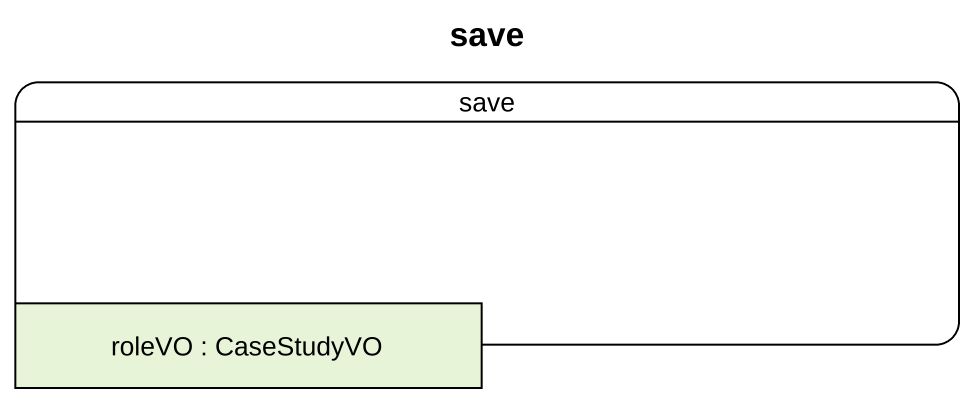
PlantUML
@startuml
title save
hide empty description
state save {
  state "roleVO : CaseStudyVO" as roleVO <<object>>
}
@enduml
